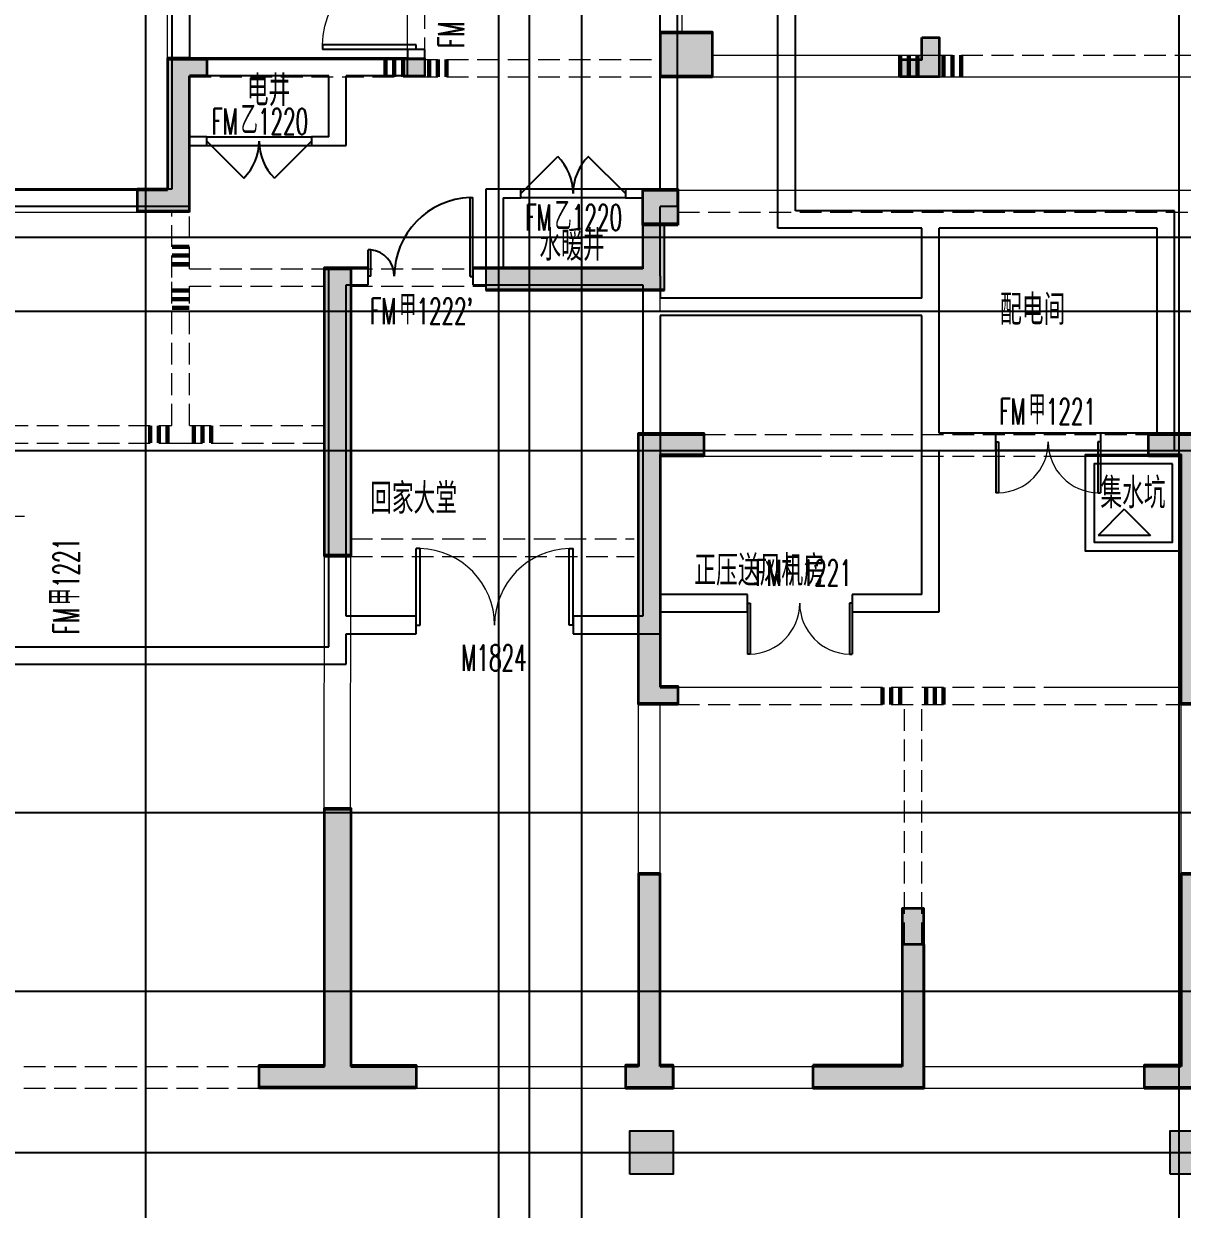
# Model space of a CAD drawing. Extents: x 369444 to 684549, y -549309 to 575337.
# Drawn here: x 492474 to 505762, y 150206 to 163804 of the extents above; entities that cross this region are included whole.
import ezdxf

# ---------------------------------------------------------------- set-up
doc = ezdxf.new("R2010")
doc.units = 0
doc.header["$LTSCALE"] = 1000
doc.header["$MEASUREMENT"] = 0
for name, pattern in [('DASH', [0.35, 0.25, -0.1]), ('DOTE', [2.42, 2, -0.2, 0.02, -0.2]), ('线型3', [500, 300, -200])]:
    doc.linetypes.add(name, pattern=pattern)
for name, color, linetype in [('COLUMN', 9, 'Continuous'), ('DIM_LEAD', 3, 'Continuous'), ('DOTE', 1, 'Continuous'), ('PKPM_WPJ', 7, 'Continuous'), ('WALL', 9, 'Continuous'), ('WINDOW', 4, 'Continuous'), ('WINDOW_TEXT', 7, 'Continuous'), ('图层2', 7, 'Continuous'), ('填充', 8, 'Continuous'), ('平面文字图层', 7, 'Continuous'), ('构造柱', 6, 'Continuous'), ('砼墙', 151, 'Continuous')]:
    doc.layers.add(name, color=color, linetype=linetype)
for name, color, linetype, lineweight in [('DOTE2', 122, 'DOTE', 9), ('柱', 2, 'Continuous', 35), ('梁', 4, 'Continuous', 18), ('梁虚线', 134, '线型3', 18), ('次梁箍筋', 1, 'Continuous', 40), ('门虚线', 2, 'Continuous', 18)]:
    doc.layers.add(name, color=color, linetype=linetype, lineweight=lineweight)
doc.styles.add('_TCH_WINDOW', font='SIMPLEX', dxfattribs={"height": 3.5, "bigfont": 'GBCBIG'})
doc.styles.add('HNSJY', font='hnsjy-07.shx', dxfattribs={"width": 0.8, "bigfont": 'hnsjy-hz.shx'})

# ---------------------------------------------------------------- blocks, each defined once
blk = doc.blocks.new('column500')
h = blk.add_hatch(color=0)
h.dxf.hatch_style = 1
h.paths.add_polyline_path([(-216381, -381440), (-215881, -381440), (-215881, -380940), (-216381, -380940)])
at = {"color": 0}
blk.add_lwpolyline([(-216381, -381440), (-215881, -381440), (-215881, -380940), (-216381, -380940)], close=True, dxfattribs=at)
blk = doc.blocks.new('165gsff')
at = {"layer": 'COLUMN', "lineweight": -2, "ltscale": 6}
blk.add_hatch(color=256, dxfattribs=at).paths.add_polyline_path([(38490804507.5, 3905235777.5), (38490805007.5, 3905235777.5), (38490805007.5, 3905235177.5), (38490804507.5, 3905235177.5)])
at = {"color": 0}
blk.add_lwpolyline([(38490804507.5, 3905235777.5), (38490805007.5, 3905235777.5), (38490805007.5, 3905235177.5), (38490804507.5, 3905235177.5)], close=True, dxfattribs=at)
blk = doc.blocks.new('$DorLib2D$00000002')
for p, q in [((-0.5, 0), (-0.5, 0.4875)), ((-0.475, 0.4875), (-0.5, 0.4875)), ((-0.475, 0), (-0.475, 0.4875)), ((0.475, 0), (0.475, 0.4875)), ((0.475, 0.4875), (0.5, 0.4875)), ((0.5, 0), (0.5, 0.4875)), ((-0.5, 0), (-0.475, 0)), ((0.5, 0), (0.475, 0))]:
    blk.add_line(p, q)
at = {"lineweight": 13}
for centre, start, end in [((-0.4875, 0), 0, 88.53072), ((0.4875, 0), 91.46928, 180)]:
    blk.add_arc(centre, 0.4875, start, end, dxfattribs=at)
blk = doc.blocks.new('$DorLib2D$00000225')
at = {"color": 0}
for p, q in [((0.475, -0.001), (0.475, 0.752)), ((0.475, 0.752), (0.5, 0.752)), ((0.5, -0.001), (0.5, 0.752)), ((-0.5, 0), (-0.5, 0.252)), ((-0.475, 0.252), (-0.5, 0.252)), ((-0.475, 0), (-0.475, 0.252)), ((-0.475, 0), (-0.5, 0)), ((0.475, -0.001), (0.5, -0.001))]:
    blk.add_line(p, q, dxfattribs=at)
for centre, radius, start, end in [((0.505, -0.002), 0.755, 92.2493, 179.7238), ((-0.501, 0.003), 0.251, 359.7899, 84.0974)]:
    blk.add_arc(centre, radius, start, end, dxfattribs=at)
blk = doc.blocks.new('561h56dgfghf')
at = {"layer": '填充'}
h = blk.add_hatch(color=0, dxfattribs=at)
h.dxf.hatch_style = 1
h.paths.add_polyline_path([(-2809245, 477676), (-2809245, 478176), (-2809845, 478176), (-2809845, 477676)])
h = blk.add_hatch(color=0, dxfattribs=at)
h.dxf.hatch_style = 1
h.paths.add_polyline_path([(-2815845, 476126), (-2815245, 476126), (-2815245, 477876), (-2815495, 477876), (-2815495, 476376), (-2815845, 476376)])
h.paths.add_polyline_path([(-2815245, 477676), (-2815045, 477676), (-2815045, 477876), (-2815245, 477876)], flags=16)
h = blk.add_hatch(color=0, dxfattribs=at)
h.dxf.hatch_style = 1
h.paths.add_polyline_path([(-2810045, 475976), (-2810045, 476376), (-2809645, 476376), (-2809645, 475976), (-2809795, 475976)])
h = blk.add_hatch(color=0, dxfattribs=at)
h.dxf.hatch_style = 1
h.paths.add_polyline_path([(-2810045, 475976), (-2810045, 475476), (-2811845, 475476), (-2811845, 475226), (-2809795, 475226), (-2809795, 475976)])
h = blk.add_hatch(color=0, dxfattribs=at)
h.dxf.hatch_style = 1
h.paths.add_polyline_path([(-2813695, 472176), (-2813695, 475476), (-2813395, 475476), (-2813395, 472176)])
h = blk.add_hatch(color=0, dxfattribs=at)
h.dxf.hatch_style = 1
h.paths.add_polyline_path([(-2809845, 470476), (-2810095, 470476), (-2810095, 473576), (-2809345, 473576), (-2809345, 473326), (-2809845, 473326), (-2809845, 470676), (-2809645, 470676), (-2809645, 470476)])
h = blk.add_hatch(color=0, dxfattribs=at)
h.dxf.hatch_style = 1
h.paths.add_polyline_path([(-2803620, 470476), (-2803870, 470476), (-2803870, 473326), (-2804245, 473326), (-2804245, 473576), (-2803620, 473576), (-2803245, 473576), (-2803245, 473326), (-2803620, 473326)])
h = blk.add_hatch(color=0, dxfattribs=at)
h.dxf.hatch_style = 1
h.paths.add_polyline_path([(-2813395, 466326), (-2812645, 466326), (-2812645, 466076), (-2813395, 466076), (-2814445, 466076), (-2814445, 466326), (-2813695, 466326), (-2813695, 469276), (-2813395, 469276)])
h = blk.add_hatch(color=0, dxfattribs=at)
h.dxf.hatch_style = 1
h.paths.add_polyline_path([(-2810095, 466076), (-2809695, 466076), (-2809695, 466326), (-2809845, 466326), (-2809845, 468526), (-2810095, 468526), (-2810095, 466326), (-2810245, 466326), (-2810245, 466076)])
h = blk.add_hatch(color=0, dxfattribs=at)
h.dxf.hatch_style = 1
h.paths.add_polyline_path([(-2803870, 466076), (-2803194, 466076), (-2803194, 466326), (-2803620, 466326), (-2803620, 468526), (-2803870, 468526), (-2803870, 466326), (-2804296, 466326), (-2804296, 466076)])
h = blk.add_hatch(color=0, dxfattribs=at)
h.dxf.hatch_style = 1
h.paths.add_polyline_path([(-2808095, 466326), (-2808095, 466076), (-2806820, 466076), (-2806820, 466326), (-2806820, 468126), (-2807070, 468126), (-2807070, 466326)])
at = {"layer": '柱', "color": 0, "ltscale": 1}
for points in [[(-2809245, 477676), (-2809245, 478176), (-2809845, 478176), (-2809845, 477676)], [(-2810045, 475976), (-2810045, 476376), (-2809645, 476376), (-2809645, 475976), (-2809795, 475976)]]:
    blk.add_lwpolyline(points, close=True, dxfattribs=at)
at = {"layer": '砼墙', "color": 0, "lineweight": 35, "ltscale": 1}
for points in [[(-2815245, 477876), (-2815245, 477876), (-2815495, 477876), (-2815495, 476376), (-2815845, 476376), (-2815845, 476126), (-2815245, 476126), (-2815245, 477676)], [(-2815245, 477876), (-2815045, 477876), (-2815045, 477676), (-2815245, 477676)], [(-2809845, 470476), (-2810095, 470476), (-2810095, 473576), (-2809345, 473576), (-2809345, 473326), (-2809845, 473326), (-2809845, 470676), (-2809645, 470676), (-2809645, 470476), (-2809845, 470476)]]:
    blk.add_lwpolyline(points, dxfattribs=at)
at = {"layer": '砼墙', "color": 0}
blk.add_lwpolyline([(-2810045, 475976), (-2810045, 475476), (-2811845, 475476), (-2811845, 475226), (-2809795, 475226), (-2809795, 475976)], close=True, dxfattribs=at)
at = {"layer": '砼墙', "color": 0, "lineweight": 35, "ltscale": 1}
for points in [[(-2813695, 472176), (-2813695, 475476), (-2813395, 475476), (-2813395, 472176)], [(-2803620, 470476), (-2803870, 470476), (-2803870, 473326), (-2804245, 473326), (-2804245, 473576), (-2803620, 473576), (-2803245, 473576), (-2803245, 473326), (-2803620, 473326)], [(-2813395, 466326), (-2812645, 466326), (-2812645, 466076), (-2813395, 466076), (-2814445, 466076), (-2814445, 466326), (-2813695, 466326), (-2813695, 469276), (-2813395, 469276)], [(-2810095, 466076), (-2809695, 466076), (-2809695, 466326), (-2809845, 466326), (-2809845, 468526), (-2810095, 468526), (-2810095, 466326), (-2810245, 466326), (-2810245, 466076)], [(-2803870, 466076), (-2803194, 466076), (-2803194, 466326), (-2803620, 466326), (-2803620, 468526), (-2803870, 468526), (-2803870, 466326), (-2804296, 466326), (-2804296, 466076)], [(-2808095, 466326), (-2808095, 466076), (-2806820, 466076), (-2806820, 466326), (-2806820, 468126), (-2807070, 468126), (-2807070, 466326)]]:
    blk.add_lwpolyline(points, close=True, dxfattribs=at)
blk = doc.blocks.new('A$C6F0867FE')
at = {"layer": '构造柱'}
for points in [[(100, -5000), (-100, -5000), (-100, -5200), (100, -5200)], [(17700, -5000), (17900, -5000), (17900, -5200), (17700, -5200)]]:
    blk.add_hatch(color=256, dxfattribs=at).paths.add_polyline_path(points)
for points in [[(-100, -5000), (100, -5000), (100, -5200), (-100, -5200)], [(17900, -5000), (17700, -5000), (17700, -5200), (17900, -5200)]]:
    blk.add_lwpolyline(points, close=True, dxfattribs=at)
blk = doc.blocks.new('A$C02BA59A0')
at = {"layer": 'WALL'}
for p, q in [((-13900, -10850), (-14900, -10850)), ((-13900, -11050), (-13900, -10850)), ((-4900, -10750), (-5500, -10750)), ((-4900, -10950), (-4900, -10750)), ((-5700, -10950), (-4900, -10950)), ((-14900, -11050), (-13900, -11050))]:
    blk.add_line(p, q, dxfattribs=at)
blk = doc.blocks.new('$DorLib2D$00000116')
at = {"color": 0}
for p, q in [((-0.5, 0), (-0.146, 0.354)), ((0.5, 0), (0.146, 0.354))]:
    blk.add_line(p, q, dxfattribs=at)
for centre, start, end in [((-0.5, 0), 0, 45), ((0.5, 0), 135, 180)]:
    blk.add_arc(centre, 0.5, start, end, dxfattribs=at)
blk = doc.blocks.new('$DorLib2D$00000001')
for p, q in [((0.45, 0.975), (0.5, 0.975)), ((0.45, 0), (0.45, 0.975)), ((0.5, 0), (0.5, 0.975)), ((0.5, 0), (0.45, 0))]:
    blk.add_line(p, q)
at = {"lineweight": 13}
blk.add_arc((0.475, 0), 0.975, 91.4693, 180, dxfattribs=at)
blk = doc.blocks.new('8#梁图')
at = {"layer": '柱'}
h = blk.add_hatch(color=0, dxfattribs=at)
h.dxf.hatch_style = 1
h.paths.add_polyline_path([(1104564, -66346), (1104764, -66346), (1104764, -66796), (1104314, -66796), (1104314, -66596), (1104564, -66596)])
h = blk.add_hatch(color=0, dxfattribs=at)
h.dxf.hatch_style = 1
h.paths.add_polyline_path([(1104564, -66346), (1104764, -66346), (1104764, -66796), (1104314, -66796), (1104314, -66596), (1104564, -66596)])
at = {"layer": '柱', "color": 0, "ltscale": 1}
for p, q in [((1101564, -66296), (1101564, -66796)), ((1102164, -66296), (1101564, -66296)), ((1102164, -66796), (1102164, -66296)), ((1101564, -66796), (1102164, -66796)), ((1101364, -68096), (1101764, -68096)), ((1101364, -68496), (1101364, -68096)), ((1101764, -68096), (1101764, -68496)), ((1101614, -68496), (1101364, -68496)), ((1101764, -68496), (1101614, -68496))]:
    blk.add_line(p, q, dxfattribs=at)
at = {"layer": '柱', "color": 0}
blk.add_lwpolyline([(1104564, -66346), (1104764, -66346), (1104764, -66796), (1104314, -66796), (1104314, -66596), (1104564, -66596), (1104564, -66346)], dxfattribs=at)
blk.add_lwpolyline([(1104564, -66346), (1104764, -66346), (1104764, -66796), (1104314, -66796), (1104314, -66596), (1104564, -66596), (1104564, -66346)], dxfattribs=at)
at = {"layer": '梁', "color": 0, "lineweight": 18, "ltscale": 1}
for p, q in [((1101814, -66296), (1101814, -64096)), ((1098664, -66596), (1098664, -65126)), ((1096164, -66596), (1098764, -66596)), ((1102164, -66546), (1104664, -66546)), ((1101764, -68096), (1101764, -66796)), ((1102164, -66796), (1104664, -66796)), ((1104664, -66796), (1110964, -66796)), ((1101764, -68096), (1113564, -68096)), ((1102064, -71146), (1103164, -71146)), ((1105964, -71146), (1107164, -71146)), ((1101564, -73796), (1103164, -73796)), ((1105964, -73796), (1107539, -73796))]:
    blk.add_line(p, q, dxfattribs=at)
at = {"layer": '梁虚线', "color": 0, "linetype": 'DASH', "lineweight": 18, "ltscale": 1}
for p, q in [((1101564, -66296), (1101564, -64096)), ((1098864, -66596), (1098864, -65126)), ((1098764, -66596), (1101564, -66596)), ((1104664, -66546), (1110964, -66546)), ((1096164, -66796), (1098764, -66796)), ((1098764, -66796), (1101564, -66796)), ((1101564, -68096), (1101564, -66796)), ((1095964, -69096), (1095964, -68346)), ((1096164, -68996), (1096164, -68346)), ((1101764, -68346), (1113564, -68346)), ((1096164, -68996), (1097714, -68996)), ((1098014, -68996), (1099564, -68996)), ((1095964, -70796), (1095964, -69096)), ((1096164, -70796), (1096164, -69196)), ((1096164, -69196), (1097714, -69196)), ((1098014, -69196), (1099564, -69196)), ((1101364, -70896), (1101364, -69246)), ((1101564, -70896), (1101564, -69246)), ((1093714, -70796), (1095964, -70796)), ((1096164, -70796), (1097714, -70796)), ((1102064, -70896), (1103164, -70896)), ((1103164, -70896), (1105964, -70896)), ((1105964, -70896), (1107164, -70896)), ((1093714, -70996), (1096064, -70996)), ((1096064, -70996), (1097714, -70996)), ((1103164, -71146), (1105964, -71146)), ((1098014, -72096), (1099564, -72096)), ((1099764, -72096), (1101264, -72096)), ((1098014, -72296), (1099664, -72296)), ((1099664, -72296), (1101264, -72296)), ((1103164, -73796), (1105964, -73796)), ((1101764, -73996), (1103164, -73996)), ((1103164, -73996), (1105964, -73996)), ((1104364, -76746), (1104364, -73996)), ((1104564, -76746), (1104564, -73996)), ((1105964, -73996), (1107539, -73996)), ((1094264, -78146), (1096964, -78146)), ((1094264, -78396), (1096964, -78396))]:
    blk.add_line(p, q, dxfattribs=at)
at = {"layer": '次梁箍筋', "color": 0, "linetype": 'Continuous', "const_width": 50}
for points in [[(1098414, -66596), (1098414, -66796)], [(1098514, -66596), (1098514, -66796)], [(1098614, -66596), (1098614, -66796)], [(1098914, -66596), (1098914, -66796)], [(1099014, -66596), (1099014, -66796)], [(1099114, -66596), (1099114, -66796)], [(1104314, -66546), (1104314, -66796)], [(1104414, -66546), (1104414, -66796)], [(1104514, -66546), (1104514, -66796)], [(1104814, -66546), (1104814, -66796)], [(1104914, -66546), (1104914, -66796)], [(1105014, -66546), (1105014, -66796)], [(1095964, -68746), (1096164, -68746)], [(1095964, -68846), (1096164, -68846)], [(1095964, -68946), (1096164, -68946)], [(1095964, -69246), (1096164, -69246)], [(1095964, -69346), (1096164, -69346)], [(1095964, -69446), (1096164, -69446)], [(1095714, -70796), (1095714, -70996)], [(1095814, -70796), (1095814, -70996)], [(1095914, -70796), (1095914, -70996)], [(1096214, -70796), (1096214, -70996)], [(1096314, -70796), (1096314, -70996)], [(1096414, -70796), (1096414, -70996)], [(1104114, -73796), (1104114, -73996)], [(1104214, -73796), (1104214, -73996)], [(1104314, -73796), (1104314, -73996)], [(1104614, -73796), (1104614, -73996)], [(1104714, -73796), (1104714, -73996)], [(1104814, -73796), (1104814, -73996)]]:
    blk.add_lwpolyline(points, dxfattribs=at)
at = {"layer": '砼墙', "color": 0}
for p, q in [((1095914, -66596), (1096164, -66596)), ((1095914, -68096), (1095914, -66596)), ((1096164, -66596), (1096364, -66596)), ((1096364, -66596), (1096364, -66796)), ((1096164, -66796), (1096164, -68346)), ((1096364, -66796), (1096164, -66796)), ((1095564, -68096), (1095914, -68096)), ((1095564, -68346), (1095564, -68096)), ((1096164, -68346), (1095564, -68346)), ((1101614, -68496), (1101364, -68496)), ((1101364, -68496), (1101364, -68996)), ((1101614, -69246), (1101614, -68496)), ((1099564, -68996), (1099564, -69246)), ((1101364, -68996), (1099564, -68996)), ((1099564, -69246), (1101614, -69246))]:
    blk.add_line(p, q, dxfattribs=at)
at = {"layer": '砼墙', "color": 0, "lineweight": 35, "ltscale": 1}
for p, q in [((1097714, -68996), (1098014, -68996)), ((1097714, -72296), (1097714, -68996)), ((1098014, -68996), (1098014, -72296)), ((1101314, -70896), (1102064, -70896)), ((1101314, -73996), (1101314, -70896)), ((1102064, -70896), (1102064, -71146)), ((1107164, -70896), (1107789, -70896)), ((1107164, -71146), (1107164, -70896)), ((1101564, -71146), (1101564, -73796)), ((1102064, -71146), (1101564, -71146)), ((1107539, -71146), (1107164, -71146)), ((1107539, -73996), (1107539, -71146)), ((1098014, -72296), (1097714, -72296)), ((1101564, -73796), (1101764, -73796)), ((1101764, -73796), (1101764, -73996)), ((1101564, -73996), (1101314, -73996)), ((1101764, -73996), (1101564, -73996)), ((1107789, -73996), (1107539, -73996)), ((1097714, -75196), (1098014, -75196)), ((1097714, -78146), (1097714, -75196)), ((1098014, -75196), (1098014, -78146)), ((1101314, -75946), (1101314, -78146)), ((1101564, -75946), (1101314, -75946)), ((1101564, -78146), (1101564, -75946)), ((1107539, -75946), (1107539, -78146)), ((1107789, -75946), (1107539, -75946)), ((1104339, -76746), (1104339, -78146)), ((1104589, -76746), (1104339, -76746)), ((1104589, -78146), (1104589, -76746)), ((1096964, -78146), (1097714, -78146)), ((1096964, -78396), (1096964, -78146)), ((1098014, -78146), (1098764, -78146)), ((1098764, -78146), (1098764, -78396)), ((1101164, -78146), (1101164, -78396)), ((1101314, -78146), (1101164, -78146)), ((1101714, -78146), (1101564, -78146)), ((1101714, -78396), (1101714, -78146)), ((1104339, -78146), (1103314, -78146)), ((1103314, -78146), (1103314, -78396)), ((1104589, -78396), (1104589, -78146)), ((1107113, -78146), (1107113, -78396)), ((1107539, -78146), (1107113, -78146)), ((1098014, -78396), (1096964, -78396)), ((1098764, -78396), (1098014, -78396)), ((1101164, -78396), (1101314, -78396)), ((1101314, -78396), (1101714, -78396)), ((1103314, -78396), (1104589, -78396)), ((1107113, -78396), (1107539, -78396)), ((1107539, -78396), (1108215, -78396))]:
    blk.add_line(p, q, dxfattribs=at)
at = {"layer": '门虚线', "color": 0, "linetype": 'Continuous', "lineweight": 18, "ltscale": 1}
for p, q in [((1095914, -66596), (1095914, -65296)), ((1094064, -68096), (1095564, -68096)), ((1104589, -78396), (1107113, -78396))]:
    blk.add_line(p, q, dxfattribs=at)
at = {"layer": '门虚线', "color": 0, "lineweight": 18, "ltscale": 1}
for p, q in [((1096164, -66596), (1096164, -65296)), ((1094064, -68346), (1095564, -68346)), ((1097710, -75196), (1097714, -72296)), ((1098010, -75196), (1098014, -72296)), ((1101314, -75996), (1101314, -73996)), ((1101564, -75996), (1101564, -73996)), ((1107539, -75946), (1107539, -73996)), ((1098764, -78146), (1101164, -78146)), ((1101714, -78146), (1103314, -78146)), ((1104589, -78146), (1107113, -78146)), ((1098764, -78396), (1101164, -78396)), ((1101714, -78396), (1103314, -78396))]:
    blk.add_line(p, q, dxfattribs=at)

msp = doc.modelspace()

# ---------------------------------------------------------------- linework, layer by layer
at = {"layer": 'DIM_LEAD'}
for p, q in [((505096.1, 158235.5), (504796.1, 157935.5)), ((505096.1, 158235.5), (505396.1, 157935.5)), ((505396.1, 157935.5), (504796.1, 157935.5))]:
    msp.add_line(p, q, dxfattribs=at)
for points in [[(505749.5, 158857), (504649.5, 158857), (504649.5, 157757), (505749.5, 157757)], [(505649.5, 158757), (504749.5, 158757), (504749.5, 157857), (505649.5, 157857)]]:
    msp.add_lwpolyline(points, close=True, dxfattribs=at)
at = {"layer": 'DOTE', "color": 8}
for p, q in [((497924.5, 59364.2), (497924.5, 476704.8)), ((498874.5, 59364.2), (498874.5, 476704.8)), ((505724.5, 59364.2), (505724.5, 476704.8)), ((493874.5, 59364.2), (493874.5, 261807)), ((498274.5, 59364.2), (498274.5, 261807))]:
    msp.add_line(p, q, dxfattribs=at)
at = {"layer": 'DOTE', "color": 8, "lineweight": -2}
for p, q in [((377844.4, 161357), (624570.9, 161357)), ((377844.4, 160507), (624570.9, 160507)), ((377844.4, 158907), (624570.9, 158907)), ((377844.4, 154757), (624570.9, 154757)), ((377844.4, 152707), (624570.9, 152707)), ((377844.4, 150857), (624570.9, 150857))]:
    msp.add_line(p, q, dxfattribs=at)
at = {"layer": 'DOTE2', "linetype": 'DOTE', "ltscale": 0.5, "elevation": 96.6}
msp.add_lwpolyline([(488029.1, 158157), (492482.3, 158157)], dxfattribs=at)
at = {"layer": 'WALL'}
for p, q in [((494174.5, 168507), (494174.5, 163307)), ((501324.5, 161657), (501324.5, 168507)), ((494374.5, 168307), (494374.5, 163407)), ((501124.5, 161457), (501124.5, 168307)), ((499974.5, 161707), (499974.5, 166107)), ((499774.5, 161907), (499774.5, 165907)), ((497074.5, 163507), (496874.5, 163507)), ((496874.5, 163507), (496874.5, 163407)), ((497074.5, 163207), (497074.5, 163507)), ((496074.5, 163407), (494374.5, 163407)), ((496874.5, 163407), (496074.5, 163407)), ((494174.5, 163307), (494174.5, 162507)), ((494374.5, 163207), (494374.5, 162507)), ((495974.5, 163207), (494374.5, 163207)), ((495974.5, 162507), (495974.5, 163207)), ((497074.5, 163207), (496174.5, 163207)), ((496174.5, 162407), (496174.5, 163207)), ((494174.5, 162507), (494174.5, 161907)), ((494574.5, 162507), (494374.5, 162507)), ((494574.5, 162407), (494574.5, 162507)), ((495974.5, 162507), (495774.5, 162507)), ((495774.5, 162507), (495774.5, 162407)), ((494374.5, 162407), (494574.5, 162407)), ((494374.5, 162407), (494374.5, 161707)), ((495774.5, 162407), (496174.5, 162407)), ((494174.5, 161907), (491674.5, 161907)), ((498174.5, 161907), (497774.5, 161907)), ((497774.5, 161907), (497774.5, 161007)), ((498174.5, 161807), (498174.5, 161907)), ((499674.5, 161907), (499374.5, 161907)), ((499374.5, 161907), (499374.5, 161807)), ((499774.5, 161907), (499674.5, 161907)), ((494374.5, 161707), (491874.5, 161707)), ((497974.5, 161807), (498174.5, 161807)), ((497974.5, 161807), (497974.5, 161007)), ((499374.5, 161807), (499574.5, 161807)), ((499574.5, 161007), (499574.5, 161807)), ((499974.5, 161707), (499774.5, 161707)), ((499774.5, 160907), (499774.5, 161707)), ((502874.5, 161657), (501324.5, 161657)), ((505674.5, 161657), (502874.5, 161657)), ((505674.5, 158907), (505674.5, 161657)), ((502774.5, 161457), (501124.5, 161457)), ((502774.5, 160657), (502774.5, 161457)), ((505474.5, 161457), (502974.5, 161457)), ((502974.5, 160557), (502974.5, 161457)), ((505474.5, 159107), (505474.5, 161457)), ((496424.5, 161007), (495974.5, 161007)), ((495974.5, 156907), (495974.5, 161007)), ((496424.5, 160807), (496424.5, 161007)), ((497774.5, 161007), (497624.5, 161007)), ((497624.5, 161007), (497624.5, 160807)), ((497974.5, 161007), (499574.5, 161007)), ((499774.5, 160907), (499774.5, 160657)), ((496174.5, 160807), (496424.5, 160807)), ((496174.5, 157007), (496174.5, 160807)), ((497624.5, 160807), (497874.5, 160807)), ((497874.5, 160807), (499574.5, 160807)), ((499574.5, 160807), (499574.5, 160557)), ((502774.5, 160657), (499774.5, 160657)), ((499574.5, 160557), (499574.5, 157157)), ((499774.5, 160457), (499774.5, 157257)), ((502774.5, 160457), (499774.5, 160457)), ((502774.5, 159007), (502774.5, 160457)), ((502974.5, 159107), (502974.5, 160557)), ((503624.5, 159107), (502974.5, 159107)), ((503624.5, 158907), (503624.5, 159107)), ((505474.5, 159107), (504824.5, 159107)), ((504824.5, 159107), (504824.5, 158907)), ((502774.5, 157257), (502774.5, 159007)), ((502974.5, 157057), (502974.5, 158907)), ((502974.5, 158907), (503624.5, 158907)), ((504824.5, 158907), (505674.5, 158907)), ((500774.5, 157257), (499774.5, 157257)), ((500774.5, 157057), (500774.5, 157257)), ((502774.5, 157257), (501974.5, 157257)), ((501974.5, 157257), (501974.5, 157057)), ((499574.5, 157157), (499574.5, 157007)), ((499774.5, 157057), (499774.5, 156807)), ((499774.5, 157057), (500774.5, 157057)), ((501974.5, 157057), (502974.5, 157057)), ((496974.5, 157007), (496174.5, 157007)), ((496974.5, 156807), (496974.5, 157007)), ((499574.5, 157007), (498774.5, 157007)), ((498774.5, 157007), (498774.5, 156807)), ((495974.5, 156657), (495974.5, 156907)), ((496174.5, 156807), (496974.5, 156807)), ((496174.5, 156457), (496174.5, 156807)), ((498774.5, 156807), (499774.5, 156807)), ((491874.5, 156657), (495974.5, 156657)), ((491874.5, 156457), (496174.5, 156457))]:
    msp.add_line(p, q, dxfattribs=at)
at = {"layer": 'WINDOW'}
for p, q in [((494574.5, 162507), (495774.5, 162507)), ((494574.5, 162407), (495774.5, 162407)), ((499374.5, 161907), (498174.5, 161907)), ((499374.5, 161807), (498174.5, 161807)), ((504824.5, 159107), (503624.5, 159107)), ((504824.5, 158907), (503624.5, 158907))]:
    msp.add_line(p, q, dxfattribs=at)

# ---------------------------------------------------------------- block references
for name, p in [('A$C6F0867FE', (496974.5, 168407)), ('A$C02BA59A0', (514674.5, 168107))]:
    msp.add_blockref(name, p)
at = {"layer": 'COLUMN', "color": 8, "lineweight": -2, "rotation": 270}
msp.add_blockref('165gsff', (-3904735403, 38490968214.4), dxfattribs=at)
at = {"layer": 'COLUMN', "color": 8, "xscale": -1, "rotation": 270}
for p in [(880864.3, 366987.8), (887064.3, 366987.9)]:
    msp.add_blockref('column500', p, dxfattribs=at)
at = {"layer": 'PKPM_WPJ', "color": 8}
msp.add_blockref('8#梁图', (-601789.1, 229989.7), dxfattribs=at)
at = {"layer": 'WINDOW'}
for name, p, xscale, yscale, zscale, rotation in [('$DorLib2D$00000001', (496974.5, 164057), -1100, 1100, 200, 90), ('$DorLib2D$00000116', (495174.5, 162457), 1200, 1200, 100, 180), ('$DorLib2D$00000002', (504224.5, 159007), 1200, 1200, 200, 180), ('$DorLib2D$00000002', (501374.5, 157157), 1200, 1200, 200, 180)]:
    msp.add_blockref(name, p, dxfattribs=dict(at, xscale=xscale, yscale=yscale, zscale=zscale, rotation=rotation))
at = {"layer": 'WINDOW', "xscale": 1200, "yscale": 1200}
for name, p, zscale in [('$DorLib2D$00000116', (498774.5, 161857), 100), ('$DorLib2D$00000225', (497024.5, 160907), 200)]:
    msp.add_blockref(name, p, dxfattribs=dict(at, zscale=zscale))
at = {"layer": 'WINDOW'}
ref = msp.add_blockref('$DorLib2D$00000002', (497874.5, 156907), dxfattribs=dict(at, xscale=1800, yscale=1800, zscale=200))
ref.add_attrib('A', 'M1824', (497494.5, 156381.2), dxfattribs={"layer": 'WINDOW_TEXT', "height": 297.5, "style": '_TCH_WINDOW', "width": 0.564706})
at = {"layer": '图层2', "color": 8}
msp.add_blockref('561h56dgfghf', (3309619.6, -314468.6), dxfattribs=at)

# ---------------------------------------------------------------- texts
at = {"layer": 'WINDOW_TEXT', "style": '_TCH_WINDOW'}
for s, height, width, p in [('FM', 297.5, 0.564706, (497524.5, 163526.7)), ('1221', 297.5, 0.564706, (493111.6, 157331.4)), ('甲', 337.6, 0.8, (493111.6, 157134.8)), ('FM', 297.5, 0.564706, (493111.6, 156798.8))]:
    msp.add_text(s, height=height, rotation=90, dxfattribs=dict(at, width=width)).set_placement(p)
for s, height, width, p in [('FM', 297.5, 0.564706, (494628.2, 162533.4)), ('乙', 337.6, 0.8, (494964.2, 162533.4)), ('1220', 297.5, 0.564706, (495160.8, 162533.4)), ('FM', 297.5, 0.564706, (498228.2, 161431.1)), ('乙', 337.6, 0.8, (498564.2, 161431.1)), ('1220', 297.5, 0.564706, (498760.8, 161431.1)), ('FM', 297.5, 0.564706, (496446.2, 160357)), ('甲', 337.6, 0.8, (496782.2, 160357)), ("1222'", 297.5, 0.564706, (496978.8, 160357)), ('FM', 297.5, 0.564706, (503664.2, 159207)), ('甲', 337.6, 0.8, (504000.2, 159207)), ('1221', 297.5, 0.564706, (504196.8, 159207)), ('FM', 297.5, 0.564706, (500864.2, 157357)), ('甲', 337.6, 0.8, (501200.2, 157357)), ('1221', 297.5, 0.564706, (501396.8, 157357))]:
    msp.add_text(s, height=height, dxfattribs=dict(at, width=width)).set_placement(p)
at = {"layer": '平面文字图层', "style": 'HNSJY', "width": 0.75}
for s, p in [('电井', (495032.8, 162861.1)), ('水暖井', (498387.7, 161085.8)), ('回家大堂', (496446.6, 158182.8)), ('集水坑', (504822.8, 158245.9)), ('正压送风机房', (500165.8, 157356.9))]:
    msp.add_text(s, height=350, dxfattribs=at).set_placement(p)
at = {"layer": '平面文字图层', "color": 3, "style": 'HNSJY', "width": 0.75}
msp.add_text('配电间', height=350, dxfattribs=at).set_placement((503671.9, 160349.4))

doc.saveas('drawing.dxf')
